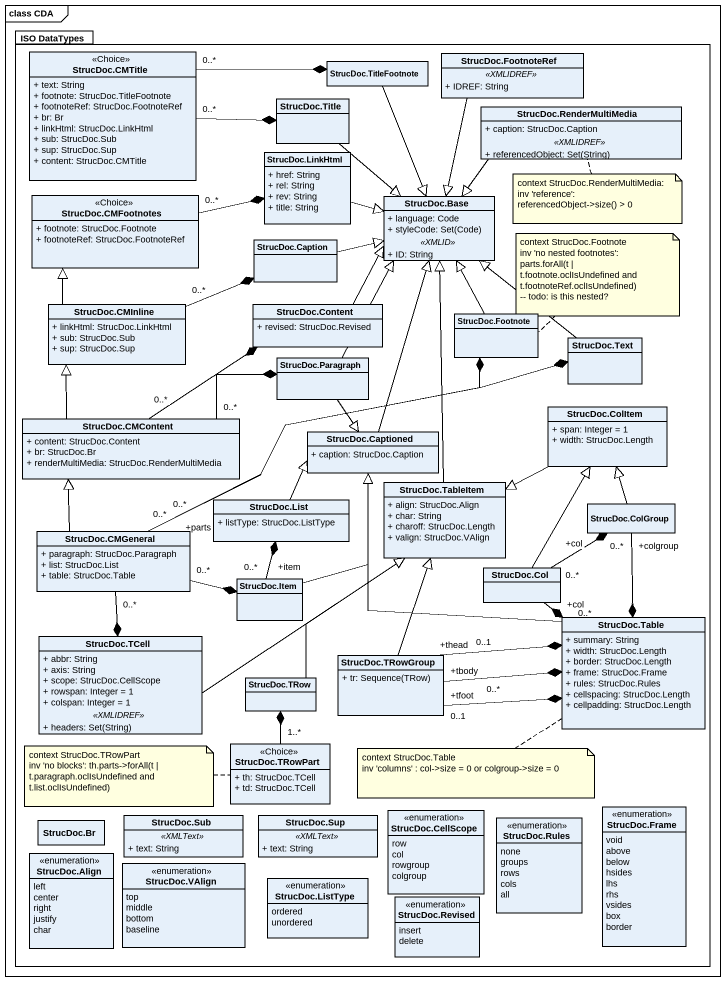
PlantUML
@startuml
mainframe class CDA
hide circle
hide empty members
skinparam classAttributeIconSize 0
package "ISO DataTypes" as ISO_DataTypes #FFFFFF {
  class "StrucDoc.CMTitle" as StrucDoc_CMTitle <<Choice>> {
    + text: String
    + footnote: StrucDoc.TitleFootnote
    + footnoteRef: StrucDoc.FootnoteRef
    + br: Br
    + linkHtml: StrucDoc.LinkHtml
    + sub: StrucDoc.Sub
    + sup: StrucDoc.Sup
    + content: StrucDoc.CMTitle
  }
  class "StrucDoc.TitleFootnote" as StrucDoc_TitleFootnote
  class "StrucDoc.FootnoteRef" as StrucDoc_FootnoteRef {
    .. <<XMLIDREF>> ..
    + IDREF: String
  }
  class "StrucDoc.Title" as StrucDoc_Title
  class "StrucDoc.RenderMultiMedia" as StrucDoc_RenderMultiMedia {
    + caption: StrucDoc.Caption
    .. <<XMLIDREF>> ..
    {field} + referencedObject: Set(String)
  }
  class "StrucDoc.LinkHtml" as StrucDoc_LinkHtml {
    + href: String
    + rel: String
    + rev: String
    + title: String
  }
  class "StrucDoc.CMFootnotes" as StrucDoc_CMFootnotes <<Choice>> {
    + footnote: StrucDoc.Footnote
    + footnoteRef: StrucDoc.FootnoteRef
  }
  class "StrucDoc.Base" as StrucDoc_Base {
    + language: Code
    {field} + styleCode: Set(Code)
    .. <<XMLID>> ..
    + ID: String
  }
  class "StrucDoc.Caption" as StrucDoc_Caption
  class "StrucDoc.CMInline" as StrucDoc_CMInline {
    + linkHtml: StrucDoc.LinkHtml
    + sub: StrucDoc.Sub
    + sup: StrucDoc.Sup
  }
  class "StrucDoc.Content" as StrucDoc_Content {
    + revised: StrucDoc.Revised
  }
  class "StrucDoc.Footnote" as StrucDoc_Footnote
  class "StrucDoc.Paragraph" as StrucDoc_Paragraph
  class "StrucDoc.Text" as StrucDoc_Text
  class "StrucDoc.CMContent" as StrucDoc_CMContent {
    + content: StrucDoc.Content
    + br: StrucDoc.Br
    + renderMultiMedia: StrucDoc.RenderMultiMedia
  }
  class "StrucDoc.Captioned" as StrucDoc_Captioned {
    + caption: StrucDoc.Caption
  }
  class "StrucDoc.ColItem" as StrucDoc_ColItem {
    + span: Integer = 1
    + width: StrucDoc.Length
  }
  class "StrucDoc.List" as StrucDoc_List {
    + listType: StrucDoc.ListType
  }
  class "StrucDoc.TableItem" as StrucDoc_TableItem {
    + align: StrucDoc.Align
    + char: String
    + charoff: StrucDoc.Length
    + valign: StrucDoc.VAlign
  }
  class "StrucDoc.ColGroup" as StrucDoc_ColGroup
  class "StrucDoc.CMGeneral" as StrucDoc_CMGeneral {
    + paragraph: StrucDoc.Paragraph
    + list: StrucDoc.List
    + table: StrucDoc.Table
  }
  class "StrucDoc.Item" as StrucDoc_Item
  class "StrucDoc.Col" as StrucDoc_Col
  class "StrucDoc.Table" as StrucDoc_Table {
    + summary: String
    + width: StrucDoc.Length
    + border: StrucDoc.Length
    + frame: StrucDoc.Frame
    + rules: StrucDoc.Rules
    + cellspacing: StrucDoc.Length
    + cellpadding: StrucDoc.Length
  }
  class "StrucDoc.TCell" as StrucDoc_TCell {
    + abbr: String
    + axis: String
    + scope: StrucDoc.CellScope
    + rowspan: Integer = 1
    + colspan: Integer = 1
    .. <<XMLIDREF>> ..
    {field} + headers: Set(String)
  }
  class "StrucDoc.TRowGroup" as StrucDoc_TRowGroup {
    {field} + tr: Sequence(TRow)
  }
  class "StrucDoc.TRow" as StrucDoc_TRow
  class "StrucDoc.TRowPart" as StrucDoc_TRowPart <<Choice>> {
    + th: StrucDoc.TCell
    + td: StrucDoc.TCell
  }
  class "StrucDoc.Br" as StrucDoc_Br
  class "StrucDoc.Sub" as StrucDoc_Sub {
    .. <<XMLText>> ..
    + text: String
  }
  class "StrucDoc.Sup" as StrucDoc_Sup {
    .. <<XMLText>> ..
    + text: String
  }
  enum "StrucDoc.CellScope" as StrucDoc_CellScope {
    row
    col
    rowgroup
    colgroup
  }
  enum "StrucDoc.Rules" as StrucDoc_Rules {
    none
    groups
    rows
    cols
    all
  }
  enum "StrucDoc.Frame" as StrucDoc_Frame {
    void
    above
    below
    hsides
    lhs
    rhs
    vsides
    box
    border
  }
  enum "StrucDoc.Align" as StrucDoc_Align {
    left
    center
    right
    justify
    char
  }
  enum "StrucDoc.VAlign" as StrucDoc_VAlign {
    top
    middle
    bottom
    baseline
  }
  enum "StrucDoc.ListType" as StrucDoc_ListType {
    ordered
    unordered
  }
  enum "StrucDoc.Revised" as StrucDoc_Revised {
    insert
    delete
  }
}
StrucDoc_CMTitle "0..*" -right-* StrucDoc_TitleFootnote
StrucDoc_CMTitle "0..*" -right-* StrucDoc_Title
StrucDoc_TitleFootnote --|> StrucDoc_Base
StrucDoc_FootnoteRef --|> StrucDoc_Base
StrucDoc_Title --|> StrucDoc_Base
StrucDoc_RenderMultiMedia --|> StrucDoc_Base
StrucDoc_LinkHtml -right-|> StrucDoc_Base
StrucDoc_CMFootnotes "0..*" -right-* StrucDoc_LinkHtml
StrucDoc_Caption -right-|> StrucDoc_Base
StrucDoc_CMInline -up-|> StrucDoc_CMFootnotes
StrucDoc_CMInline "0..*" -right-* StrucDoc_Caption
StrucDoc_Content -up-|> StrucDoc_Base
StrucDoc_Footnote -up-|> StrucDoc_Base
StrucDoc_Paragraph -up-|> StrucDoc_Base
StrucDoc_Paragraph --|> StrucDoc_Captioned
StrucDoc_Text -up-|> StrucDoc_Base
StrucDoc_CMContent -up-|> StrucDoc_CMInline
StrucDoc_CMContent "0..*" -up-* StrucDoc_Content
StrucDoc_CMContent "0..*" -right-* StrucDoc_Paragraph
StrucDoc_Captioned -up-|> StrucDoc_Base
StrucDoc_ColItem -left-|> StrucDoc_TableItem
StrucDoc_List -up-|> StrucDoc_Captioned
StrucDoc_TableItem -up-|> StrucDoc_Base
StrucDoc_ColGroup -up-|> StrucDoc_ColItem
StrucDoc_ColGroup "+colgroup\n0..*" --* StrucDoc_Table
StrucDoc_CMGeneral "+parts\n0..*" -right-* StrucDoc_Footnote
StrucDoc_CMGeneral "0..*" -right-* StrucDoc_Text
StrucDoc_CMGeneral -up-|> StrucDoc_CMContent
StrucDoc_CMGeneral "0..*" -right-* StrucDoc_Item
StrucDoc_CMGeneral "0..*" --* StrucDoc_TCell
StrucDoc_Item -up-|> StrucDoc_Captioned
StrucDoc_Item "+item\n0..*" -up-* StrucDoc_List
StrucDoc_Col -up-|> StrucDoc_ColItem
StrucDoc_Col "+col\n0..*" -up-* StrucDoc_ColGroup
StrucDoc_Col "+col\n0..*" --* StrucDoc_Table
StrucDoc_Table -up-|> StrucDoc_Captioned
StrucDoc_TCell -right-|> StrucDoc_TableItem
StrucDoc_TRowGroup -up-|> StrucDoc_TableItem
StrucDoc_TRowGroup "+tfoot\n0..1" -right-* StrucDoc_Table
StrucDoc_TRowGroup "+tbody\n0..*" -right-* StrucDoc_Table
StrucDoc_TRowGroup "+thead\n0..1" -right-* StrucDoc_Table
StrucDoc_TRow -up-|> StrucDoc_TableItem
StrucDoc_TRowPart "1..*" -up-* StrucDoc_TRow
note bottom of StrucDoc_RenderMultiMedia
  context StrucDoc.RenderMultiMedia:
  inv 'reference': referencedObject->size() > 0
end note
note top of StrucDoc_Footnote
  context StrucDoc.Footnote
  inv 'no nested footnotes': parts.forAll(t | t.footnote.oclIsUndefined and t.footnoteRef.oclIsUndefined)
  ~-- todo: is this nested?
end note
note left of StrucDoc_TRowPart
  context StrucDoc.TRowPart
  inv 'no blocks': th.parts->forAll(t | t.paragraph.oclIsUndefined and t.list.oclIsUndefined)
end note
note bottom of StrucDoc_Table
  context StrucDoc.Table
  inv 'columns' : col->size = 0 or colgroup->size = 0
end note
@enduml
